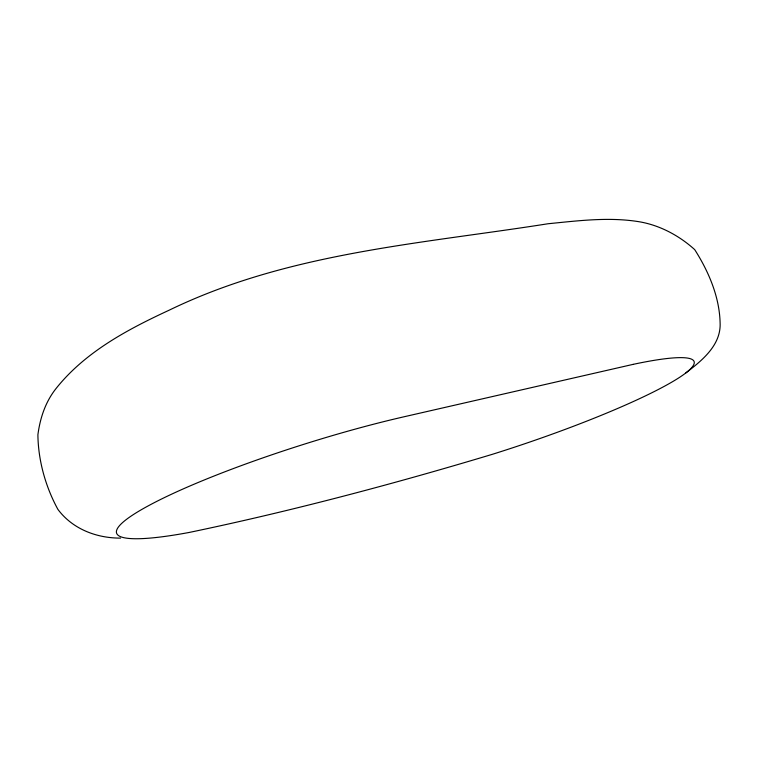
<?xml version="1.0" encoding="UTF-8"?>
<svg xmlns="http://www.w3.org/2000/svg" width="758" height="758" viewBox="0 0 758 758"><rect width="100%" height="100%" fill="white"/><g stroke="black" fill="none" stroke-linecap="round" stroke-linejoin="round"><path stroke-width="1.14" d="M685.857 372.917C701.984 360.562 721.294 345.136 720.1 322.624C719.408 296.558 708.55 271.355 694.707 249.628C678.78 235.226 658.607 224.548 637.232 221.44C607.632 216.959 577.643 220.824 548.081 223.743C419.818 244 287.765 252.67 169.214 310.164C127.562 329.455 85.341 351.845 56.196 388.342C45.489 401.74 40.136 417.914 37.9 434.732C38.184 460.457 45.584 486.901 57.93 509.423C72.607 529.093 96.588 538.189 120.598 538.114M633.101 364.371L401.768 417.298A204.821 28.254 -17.5 0 0 148.085 505.946A204.821 28.254 -17.5 0 0 189.254 532.438A1386.553 321.818 -23 0 0 492.283 454.336A185.331 23.318 -18.8 0 0 678.211 378.233A185.331 23.318 -18.8 0 0 633.101 364.371"/></g></svg>
